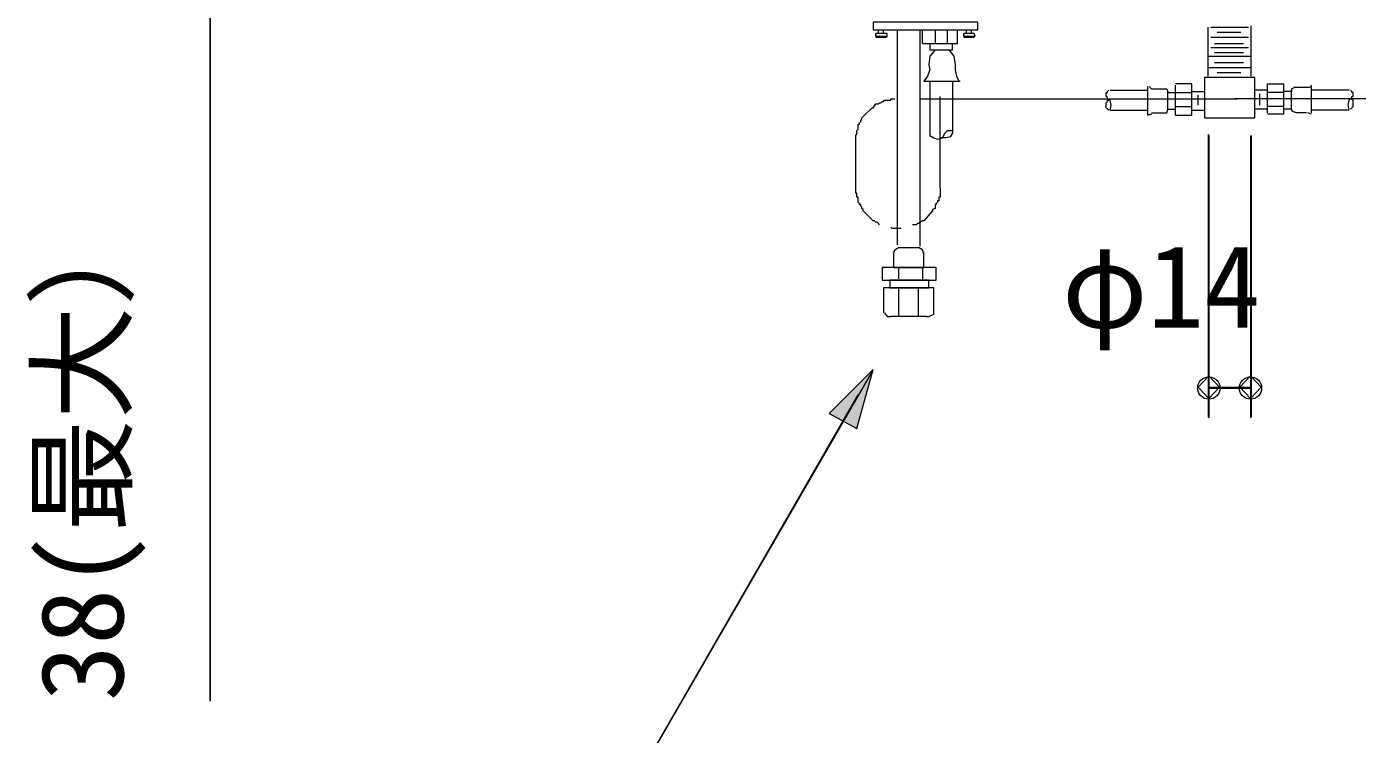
# Model space of a CAD drawing. Units: millimetres, scale not verified. Extents: x -1392 to 1350, y -947 to 991.
# Drawn here: x -622.5 to -175.1, y -477 to -238.9 of the extents above; entities that cross this region are included whole.
import ezdxf
from ezdxf.enums import TextEntityAlignment as Align

# ---------------------------------------------------------------- set-up
doc = ezdxf.new("R2010")
doc.units = ezdxf.units.MM
doc.header["$LTSCALE"] = 10
doc.layers.add('0-0_0', color=7, linetype='Continuous', lineweight=5)
doc.layers.add('0-1_レイヤー_1', color=7, linetype='Continuous', lineweight=18)
doc.styles.add('ＭＳ ゴシック', font='')
doc.styles.get('ＭＳ ゴシック').set_extended_font_data('MS Gothic')

msp = doc.modelspace()

# ---------------------------------------------------------------- linework, layer by layer
at = {"layer": '0-0_0'}
for p, q in [((-560.73, -232.86), (-560.73, -465.84)), ((-225.01, -275.4), (-225.01, -370.48)), ((-211.01, -275.57), (-211.01, -370.48)), ((-482.26, -604.57), (-337.88, -354.48)), ((-225.01, -360.48), (-211.01, -360.48))]:
    msp.add_line(p, q, dxfattribs=at)
for centre in [(-225.01, -360.48), (-211.01, -360.48)]:
    msp.add_circle(centre, 3.75, dxfattribs=at)
msp.add_solid([(-337.88, -354.48), (-343.23, -374.48), (-352.52, -369.12)], dxfattribs=at)
at = {"layer": '0-1_レイヤー_1', "color": 5}
for p, q in [((-560.92, -232.73), (-560.92, -465.56)), ((-225.21, -275.06), (-225.21, -370.31)), ((-210.82, -275.48), (-210.82, -370.31)), ((-225.21, -360.15), (-210.82, -360.15)), ((-482.18, -604.41), (-342.9, -362.69))]:
    msp.add_line(p, q, dxfattribs=at)
at = {"layer": '0-1_レイヤー_1'}
for p, q in [((-336.97, -242.04), (-336.97, -241.19)), ((-333.16, -241.19), (-336.97, -241.19)), ((-336.13, -241.19), (-336.13, -240.35)), ((-334.43, -241.19), (-334.43, -240.35)), ((-333.16, -242.04), (-333.16, -241.19)), ((-329.78, -240.35), (-329.78, -312.32)), ((-322.16, -240.35), (-322.16, -312.74)), ((-321.31, -244.58), (-321.31, -240.35)), ((-317.08, -240.35), (-317.08, -244.58)), ((-312.84, -244.58), (-312.84, -240.35)), ((-309.46, -244.58), (-309.46, -240.35)), ((-307.34, -242.04), (-307.34, -241.19)), ((-303.95, -241.19), (-307.34, -241.19)), ((-306.49, -241.19), (-306.49, -240.35)), ((-304.8, -241.19), (-304.8, -240.35)), ((-303.53, -242.04), (-303.95, -241.19)), ((-225.21, -255.59), (-225.21, -239.08)), ((-224.37, -239.08), (-211.67, -239.08)), ((-222.25, -240.77), (-214.21, -240.77)), ((-210.82, -255.59), (-210.82, -238.66)), ((-336.97, -242.04), (-333.16, -242.04)), ((-335.28, -242.47), (-334.86, -242.47)), ((-321.31, -244.58), (-309.46, -244.58)), ((-307.34, -242.04), (-303.53, -242.04)), ((-306.07, -242.47), (-305.65, -242.47)), ((-305.65, -242.47), (-305.22, -242.47)), ((-224.37, -242.47), (-211.67, -242.47)), ((-224.37, -245.85), (-211.67, -245.85)), ((-223.1, -244.58), (-213.36, -244.58)), ((-225.21, -248.82), (-210.82, -248.82)), ((-223.1, -247.54), (-213.36, -247.54)), ((-225.21, -252.63), (-210.82, -252.63)), ((-223.1, -250.93), (-213.36, -250.93)), ((-222.25, -254.32), (-214.21, -254.32)), ((-320.89, -257.28), (-308.61, -257.28)), ((-318.77, -257.28), (-318.77, -275.48)), ((-311.15, -257.28), (-311.15, -274.64)), ((-245.53, -268.71), (-245.53, -258.97)), ((-236.22, -268.71), (-236.22, -258.55)), ((-199.81, -268.29), (-199.81, -258.13)), ((-191.77, -259.4), (-196.43, -259.4)), ((-190.5, -267.86), (-190.5, -258.55)), ((-322.16, -263.21), (-318.77, -263.21)), ((-258.23, -260.24), (-245.53, -260.24)), ((-244.26, -259.82), (-240.03, -259.82)), ((-238.76, -267.02), (-238.76, -260.67)), ((-238.76, -261.09), (-236.22, -261.09)), ((-236.22, -261.09), (-230.72, -261.09)), ((-230.72, -260.67), (-226.48, -260.67)), ((-228.6, -265.32), (-228.6, -261.94)), ((-205.32, -260.24), (-209.55, -260.24)), ((-207.86, -265.32), (-207.86, -261.51)), ((-199.81, -261.09), (-205.32, -261.09)), ((-197.27, -260.67), (-199.81, -260.67)), ((-197.27, -266.6), (-197.27, -260.24)), ((-177.8, -260.24), (-190.5, -260.24)), ((-258.23, -267.02), (-245.53, -267.02)), ((-244.26, -267.86), (-240.03, -267.86)), ((-238.76, -266.6), (-236.22, -266.6)), ((-236.22, -265.75), (-230.72, -265.75)), ((-230.72, -267.02), (-226.48, -267.02)), ((-205.32, -266.6), (-209.55, -266.6)), ((-199.81, -265.75), (-205.32, -265.75)), ((-199.81, -268.29), (-205.32, -268.29)), ((-197.27, -266.6), (-199.81, -266.6)), ((-192.19, -267.86), (-195.58, -267.86)), ((-190.5, -268.29), (-191.77, -267.86)), ((-177.8, -267.02), (-190.5, -267.02)), ((-330.62, -314.01), (-329.35, -313.16)), ((-329.35, -313.16), (-322.58, -313.16)), ((-331.05, -315.28), (-330.62, -314.01)), ((-329.35, -319.94), (-329.35, -323.74)), ((-321.31, -319.94), (-321.31, -324.17)), ((-329.35, -326.71), (-329.35, -336.44)), ((-322.58, -336.44), (-322.58, -326.71)), ((-334.01, -335.17), (-333.16, -336.44)), ((-333.16, -336.44), (-331.89, -336.44)), ((-320.04, -336.44), (-331.89, -336.44))]:
    msp.add_line(p, q, dxfattribs=at)
for points in [[(-337.82, -237.38), (-337.82, -239.92), (-302.68, -239.92), (-302.68, -237.38)], [(-226.48, -269.56), (-209.55, -269.56), (-209.55, -256.01), (-226.48, -256.01)], [(-334.86, -324.17), (-316.65, -324.17), (-316.65, -319.94), (-334.86, -319.94)], [(-332.32, -326.71), (-319.19, -326.71), (-319.19, -324.17), (-332.32, -324.17)]]:
    msp.add_lwpolyline(points, close=True, dxfattribs=at)
for points in [[(-336.97, -242.04), (-336.97, -242.47), (-336.55, -242.47)], [(-336.55, -242.47), (-336.13, -242.47), (-335.7, -242.47), (-335.28, -242.47)], [(-334.86, -242.47), (-334.43, -242.47), (-334.01, -242.47)], [(-334.01, -242.47), (-333.59, -242.47), (-333.16, -242.04)], [(-318.77, -244.58), (-318.77, -246.7), (-311.15, -246.7), (-311.15, -244.58)], [(-307.34, -242.04), (-307.34, -242.47), (-306.92, -242.47)], [(-306.92, -242.47), (-306.49, -242.47), (-306.07, -242.47)], [(-305.22, -242.47), (-304.8, -242.47), (-304.38, -242.47)], [(-304.38, -242.47), (-303.95, -242.47), (-303.95, -242.04), (-303.53, -242.04)], [(-317.08, -246.7), (-318.77, -248.82), (-319.19, -251.78), (-318.77, -253.47), (-319.62, -255.59), (-320.89, -257.28)], [(-312.42, -246.7), (-310.73, -248.82), (-310.3, -251.78), (-310.3, -253.47), (-309.88, -255.59), (-309.03, -257.28)], [(-245.11, -258.97), (-244.69, -259.4), (-244.26, -259.82)], [(-236.22, -268.71), (-230.72, -268.71), (-230.72, -258.13), (-236.22, -258.13)], [(-205.32, -267.86), (-205.32, -258.13), (-199.81, -258.13)], [(-196, -259.4), (-197.27, -259.82), (-197.27, -260.67)], [(-190.5, -258.97), (-191.35, -259.4), (-191.77, -259.4)], [(-336.13, -264.9), (-335.7, -264.48), (-335.28, -264.48), (-334.86, -264.05), (-334.43, -264.05), (-334.01, -263.63), (-333.16, -263.63), (-331.89, -263.63), (-331.89, -263.21), (-330.62, -263.21)], [(-318.77, -263.21), (-219.29, -263.21), (-215.48, -263.21)], [(-315.38, -293.26), (-315.38, -266.6), (-315.38, -262.36)], [(-258.23, -267.02), (-257.81, -265.32), (-258.23, -263.63), (-259.08, -263.21), (-259.08, -262.78), (-259.5, -262.36), (-259.5, -261.09), (-259.08, -261.09), (-259.08, -260.67), (-258.66, -260.24)], [(-258.66, -267.02), (-259.08, -266.6), (-259.5, -266.17), (-259.5, -264.48), (-259.08, -264.05), (-259.08, -263.63), (-258.66, -263.63)], [(-240.03, -259.82), (-239.18, -259.82), (-238.76, -260.67)], [(-114.3, -263.21), (-212.09, -263.21), (-216.32, -263.21)], [(-177.8, -266.6), (-178.22, -265.32), (-177.8, -263.63), (-176.95, -262.78), (-176.95, -262.36), (-176.53, -262.36), (-176.53, -261.09), (-176.95, -261.09), (-176.95, -260.67), (-177.38, -260.24)], [(-177.38, -266.6), (-176.53, -265.75), (-176.53, -264.48), (-176.53, -264.05), (-176.53, -263.63), (-177.38, -263.21)], [(-335.7, -305.54), (-336.13, -305.12), (-336.55, -304.69), (-336.97, -304.69), (-337.4, -304.27), (-337.82, -304.27), (-341.21, -300.88), (-341.21, -300.46), (-341.63, -300.04), (-341.63, -299.61), (-342.05, -299.19), (-342.05, -298.77), (-342.48, -298.77), (-342.48, -298.35), (-342.9, -297.92), (-342.9, -297.5), (-342.9, -297.07), (-342.9, -296.23), (-343.32, -296.23), (-343.32, -294.96), (-343.75, -294.96), (-343.75, -275.48), (-343.32, -275.06), (-343.32, -273.79), (-342.9, -273.37), (-342.9, -272.94), (-342.9, -272.52), (-342.9, -271.67), (-342.48, -271.67), (-342.48, -271.25), (-342.05, -270.83), (-342.05, -270.41), (-341.63, -269.98), (-341.63, -269.56), (-340.78, -268.71), (-338.24, -266.17), (-337.82, -266.17), (-336.97, -264.9), (-336.55, -264.9), (-336.13, -264.9)], [(-245.53, -268.71), (-244.69, -268.29), (-244.26, -268.29)], [(-240.03, -267.86), (-239.18, -267.86), (-238.76, -266.6)], [(-195.58, -267.86), (-196.85, -267.44), (-197.27, -266.6)], [(-318.77, -275.48), (-317.5, -276.33), (-316.23, -276.75), (-314.54, -276.33), (-313.69, -274.64), (-312.84, -273.79), (-311.15, -273.79)], [(-311.15, -274.64), (-312, -275.91), (-313.27, -276.33), (-314.96, -276.33)], [(-315.38, -293.26), (-315.38, -294.96), (-315.38, -296.23), (-315.81, -296.23), (-315.81, -297.5), (-316.23, -297.5), (-316.23, -297.92), (-316.65, -298.35), (-316.65, -298.77), (-317.08, -298.77), (-317.08, -299.19), (-317.08, -299.61), (-317.08, -300.04), (-317.92, -300.46), (-317.92, -300.88), (-320.89, -304.27), (-321.31, -304.27), (-322.16, -304.69), (-322.58, -305.12), (-323, -305.12), (-323.43, -305.54), (-323.85, -305.54), (-324.7, -305.54)], [(-328.51, -306.81), (-331.47, -306.81), (-331.89, -306.39)], [(-320.89, -315.28), (-321.31, -314.01), (-322.58, -313.16)], [(-331.05, -315.28), (-331.05, -319.94), (-320.89, -319.94), (-320.89, -314.85)], [(-317.5, -335.6), (-317.5, -326.71), (-334.43, -326.71), (-334.43, -335.17)], [(-320.04, -336.44), (-319.19, -336.44), (-317.5, -335.6)]]:
    msp.add_lwpolyline(points, dxfattribs=at)
at = {"layer": '0-1_レイヤー_1', "color": 5}
for points in [[(-337.82, -354.22), (-352.64, -369.04), (-343.32, -374.12)], [(-221.4, -360.15), (-225, -356.34), (-228.6, -360.15), (-225, -363.96)], [(-207.43, -360.15), (-211.03, -356.34), (-214.63, -360.15), (-211.03, -363.96)]]:
    msp.add_lwpolyline(points, close=True, dxfattribs=at)

# ---------------------------------------------------------------- texts
at = {"layer": '0-0_0', "style": 'ＭＳ ゴシック'}
msp.add_text('φ14', height=27.86, dxfattribs=at).set_placement((-274.39, -348.57), align=Align.BOTTOM_LEFT)
msp.add_text('38(最大）', height=27.86, rotation=90, dxfattribs=at).set_placement((-581.6, -465.84), align=Align.BOTTOM_LEFT)

doc.saveas('drawing.dxf')
